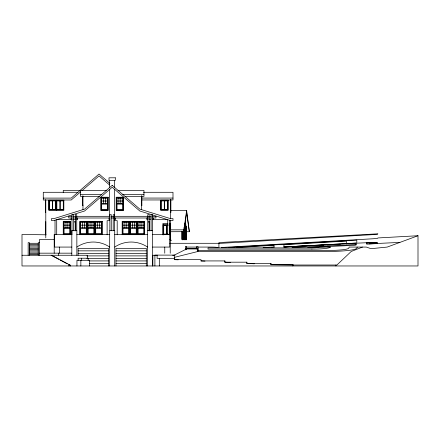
<?xml version="1.0" encoding="UTF-8"?>
<svg xmlns="http://www.w3.org/2000/svg" width="440" height="440" viewBox="0 0 440 440"><rect width="100%" height="100%" fill="white"/><g stroke="black" fill="none" stroke-linecap="round" stroke-linejoin="round"><path stroke-width="0.66" d="M197.945 247.891L197.929 251.482L174.306 257.384M274.032 247.368L274.06 245.316L236.615 247.517M346.302 243.947L346.33 241.065L283.959 244.734L283.932 246.901L307.236 245.795M356.125 244.354L356.048 245.08L354.36 245.306L307.764 247.517M356.125 243.095L283.921 246.983L356.125 243.095L356.125 244.475L292.094 247.511M366.883 244.09L366.894 242.698L377.24 242.71L377.24 243.474L376.855 243.617L366.883 244.09L366.883 242.71L356.796 243.177L356.824 240.136L228.52 247.517M170.203 210.551L186.626 210.551L183.915 229.84L170.17 229.84M183.915 231.732L186.626 212.438L189.338 231.732L186.599 231.732M357.198 247.071L356.945 248.028A31.312 3.751 0 0 1 356.158 248.754L355.779 248.93A31.196 3.735 0 0 1 351.192 250.074L350.13 250.234A32.098 3.845 0 0 1 329.698 251.477L197.929 251.482L197.929 246.444L196.669 246.444L196.669 248.963M80.498 191.966L71.225 199.991L43.274 199.991L43.274 192.291L77.941 192.291M81.956 190.702L99.038 175.918L109.599 185.004M173.998 255.261L186.593 248.963L186.593 246.444L185.334 246.444L185.334 249.832M362.466 247.071L351.192 251.482L336.892 265.023L292.837 265.023M46.046 234.801L22 234.487L22 265.964L418 265.964L418 235.736L387.211 247.071L374.594 248.331L369.93 248.331L366.35 247.071L349.14 247.071L348.827 248.133A23.089 2.767 0 0 1 345.268 249.398L344.173 249.574A24.03 2.877 0 0 1 326.365 250.52L197.934 250.509M366.883 242.831L377.24 242.71M221.304 247.489L373.368 238.744L377.603 238.354L377.867 237.952L418 235.736M263.137 247.5L274.027 246.983M271.298 247.5L272.663 247.434M308.605 245.729L315.458 245.405M317.515 245.311L323.686 245.02M327.113 244.855L331.227 244.662M336.023 244.431L340.137 244.239M368.825 243.876L399.9 242.402M218.917 243.441L373.368 234.614L377.603 234.218L377.867 233.822L218.917 242.583L218.917 247.704M80.124 190.399L63.25 190.399L63.25 192.445M106.343 190.399L80.449 190.399L80.449 196.372L99.396 196.372M118.069 190.399L143.963 190.399L143.963 196.372L125.015 196.372M143.545 192.291L172.992 192.291L172.992 199.958L141.499 199.958M80.449 194.486L101.591 194.486M122.815 194.486L143.963 194.486M43.274 198.105L71.225 198.105L99.038 174.026L109.907 183.376M141.405 198.066L172.992 198.066M101.673 201.02L107.36 201.02M117.024 201.02L122.711 201.02M82.555 205.046L82.968 205.046M141.444 205.161L141.851 205.161M82.968 205.392L82.555 205.392L82.555 196.064M141.444 205.502L141.851 205.502L141.851 195.767M170.472 211.888L170.88 211.888M45.793 212.399L45.386 212.399L45.386 199.865M170.472 212.399L170.88 212.399L170.88 199.507M72.171 216.315L68.739 216.315L68.739 217.993L72.171 217.993M73.546 216.315L109.939 216.315M111.314 216.315L151.14 216.315M152.515 216.315L155.947 216.315L155.947 217.993L152.482 217.993M73.546 217.993L109.939 217.993M111.314 217.993L151.14 217.993M72.226 219.676L56.705 219.676L56.705 234.482M73.574 219.676L75.597 219.676M76.753 219.676L77.594 219.676L77.594 217.993M109.857 219.676L109.021 219.676L109.021 217.993M114.62 219.676L115.456 219.676L115.456 217.993M147.725 219.676L146.883 219.676L146.883 217.993M148.808 219.676L150.832 219.676M152.185 219.676L167.706 219.676L167.706 234.729M75.597 221.359L74.767 221.337L74.767 222.162L75.18 222.162M148.808 221.359L149.644 221.337L149.644 222.162L149.232 222.162M45.793 221.568L45.793 234.9M75.191 221.705L75.597 221.705M148.808 221.705L149.221 221.705M75.18 222.574L75.597 222.574M148.808 222.574L149.232 222.574M167.722 223.493L162.916 223.493L162.916 234.845M169.097 223.493L170.472 223.493M167.788 224.757L163.18 224.757L163.18 234.834M169.01 224.757L170.379 224.757L170.379 234.834L170.308 224.757M170.346 224.868L170.346 234.944M64.081 225.154L69.767 225.154M80.603 225.154L86.29 225.154M88.16 225.154L93.847 225.154M95.717 225.154L101.404 225.154M123.002 225.154L128.689 225.154M130.559 225.154L136.246 225.154M138.116 225.154L143.803 225.154M163.515 225.176L168.146 225.176M168.014 225.44L166.837 225.44L166.837 234.091L168.014 234.091M184.751 226.666L186.395 226.666L186.395 239.806M186.34 226.903L184.811 226.903L184.811 232.1L186.34 232.1M184.844 227.051L185.9 227.051M170.583 231.732L184.663 231.682L184.663 223.625M183.573 231.93L185.103 231.93L185.103 223.382M182.364 231.952L183.425 231.952M184.844 231.952L185.9 231.952M182.331 232.1L183.86 232.1M186.395 232.37L182.276 232.37L182.276 239.806M186.34 232.903L182.331 232.903L182.364 239.729M182.364 233.239L183.425 233.239M183.607 233.239L184.663 233.239L184.663 239.729M184.844 233.239L185.9 233.239M168.107 234.355L163.515 234.355L163.587 225.176M71.819 234.482L54.192 234.482L54.192 253.165M76.857 234.482L109.687 234.482M114.725 234.482L147.548 234.482M152.587 234.482L170.22 234.482L170.22 253.264M54.61 239.514L39.496 239.514L39.496 255.261M39.496 242.666L38.236 242.666L38.236 255.261M29.42 243.293L38.236 243.293M169.802 243.293L218.917 243.293M29.42 244.552L38.236 244.552M29.42 245.812L38.236 245.812M29.42 247.071L38.236 247.071M71.819 247.071L54.61 247.071L54.61 234.482M152.587 247.071L169.802 247.071L169.802 234.482M186.593 247.071L196.669 247.071M197.929 247.071L211.36 247.071A7.601 0.82 0 0 1 217.905 247.484M29.42 248.331L38.236 248.331M186.593 248.331L196.669 248.331M185.334 248.963L197.929 248.963M311.916 249.112L208.016 249.106L208.021 247.891L311.922 247.896A9.565 1.144 0 0 0 319.764 247.143L330.49 247.071L330.215 247.341A17.947 2.151 0 0 1 311.916 249.117M29.42 249.59L38.236 249.59M185.334 249.59L186.593 249.59M29.42 250.85L38.236 250.85M78.117 250.85L108.427 250.85M115.984 250.85L146.289 250.85M29.42 252.109L38.236 252.109M39.496 253.165L71.819 253.165M29.42 253.369L38.236 253.369M78.117 253.369L108.427 253.369M115.984 253.369L146.289 253.369M29.42 254.628L38.236 254.628M22 255.261L87.324 255.261L87.324 258.406M152.587 255.261L156.937 255.261M172.634 255.261L175.027 255.261M86.873 255.888L108.427 255.888M115.984 255.888L146.289 255.888M86.873 258.406L108.427 258.406M115.984 258.406L146.289 258.406M174.306 258.406L157.113 258.406L157.113 255.107M154.902 265.964L154.902 255.107L174.306 255.107L174.306 259.666L201.009 259.666L201.009 260.926L205.007 261.096M89.568 260.926L108.427 260.926M115.984 260.926L146.289 260.926M201.009 260.926L224.939 260.926L224.939 262.185L230.45 262.466M89.568 263.445L108.427 263.445M115.984 263.445L146.289 263.445M68.865 265.964L68.865 264.704L70.51 265.337L70.51 265.964M174.306 259.666L178.206 259.815M254.326 263.786L246.934 263.445L246.934 262.185L224.791 262.185L224.791 260.926M169.802 239.514L171.545 240.389M51.59 255.261L70.51 265.337M51.128 255.261L58.817 259.353M60 259.98L67.094 263.758M186.626 210.551L189.338 231.732M185.273 220.578L186.604 230.071L186.604 239.58M376.855 242.831L376.855 243.617M335.902 265.023L335.902 265.964M292.837 264.704L292.837 265.964M270.793 263.445L270.793 264.704L293.117 264.704L293.117 265.023L271.062 264.704L271.062 263.445L246.758 263.445L246.758 262.185M185.994 226.666L185.994 239.806M185.933 226.903L185.933 232.1M185.933 232.903L185.9 239.729M185.356 227.051L185.389 231.952M185.356 233.239L185.389 239.729M185.157 222.992L185.157 239.806M185.103 232.903L185.103 239.404M184.811 232.903L184.844 239.729M184.696 224.037L184.751 239.806M184.151 226.985L184.151 231.682M184.151 233.239L184.151 239.729M184.118 229.669L184.118 231.682M184.118 233.239L184.118 239.729M183.975 229.955L183.975 231.93M183.975 232.903L183.975 239.404M183.92 229.691L183.92 239.806M183.513 232.37L183.513 233.723M183.458 232.903L183.425 239.729M182.881 233.239L182.908 239.729M182.683 232.37L182.683 239.806M181.649 231.413L181.649 239.454M170.472 199.215L170.472 218.774M170.472 220.121L170.472 239.882M169.785 225.44L169.785 234.091M169.384 220.198L169.384 234.85M164.764 247.071L164.764 253.215M163.251 224.757L163.251 234.834M159.319 258.406L159.319 265.964M153.323 217.993L153.323 219.676M152.845 255.261L152.845 265.964M152.587 265.964L152.587 230.703L147.548 230.703L147.548 265.964M152.482 230.703L152.482 214.638L151.08 214.638L151.08 230.703M149.221 221.359L149.221 230.934M149.127 230.703L149.127 214.638L147.725 214.638L147.725 230.703M146.289 265.964L146.289 248.331L115.984 248.331L115.984 265.964M141.906 222.393L141.906 227.909M141.444 195.872L141.444 209.622M140.008 222.393L140.008 227.909M134.349 222.393L134.349 227.909M132.451 222.393L132.451 227.909M126.792 222.393L126.792 227.909M124.9 222.393L124.9 227.909M120.813 198.264L120.813 203.775M118.916 198.264L118.916 203.775M117.194 234.795L117.194 220.627L114.675 220.627L114.675 219.269M114.675 180.323L114.675 187.479M114.675 189.371L114.675 216.546M114.725 265.964L114.725 230.703L109.687 230.703L109.687 265.964M114.62 230.703L114.62 214.638L113.218 214.638L113.218 230.703M111.26 230.703L111.26 214.638L109.857 214.638L109.857 230.703M109.637 180.323L109.637 187.561M109.637 189.453L109.637 216.596M109.637 219.307L109.637 220.666L107.118 220.666L107.118 234.806M108.427 265.964L108.427 248.331L78.117 248.331L78.117 255.261M105.468 198.264L105.468 203.775M103.571 198.264L103.571 203.775M99.506 222.393L99.506 227.909M97.609 222.393L97.609 227.909M91.949 222.393L91.949 227.909M90.057 222.393L90.057 227.909M89.617 265.964L89.617 260.298L76.951 260.298L76.951 265.964M88.165 260.298L88.165 258.231L78.133 258.231L78.133 260.298M84.392 222.393L84.392 227.909M82.968 195.872L82.968 209.622M82.5 222.393L82.5 227.909M81.604 258.231L81.604 260.298M80.856 260.298L80.856 265.964M76.857 255.261L76.857 230.703L71.819 230.703L71.819 255.261M76.753 230.703L76.753 214.638L75.35 214.638L75.35 230.703M75.191 221.359L75.191 230.934M73.397 230.703L73.397 214.638L71.995 214.638L71.995 230.703M71.901 230.703L71.901 234.768M71.154 217.993L71.154 219.676M70.048 265.337L70.048 265.964M67.876 222.393L67.876 227.909M65.978 222.393L65.978 227.909M59.648 247.071L59.648 253.165M58.388 253.165L58.388 255.261M56.287 200.228L56.287 210.304M55.022 220.198L55.022 234.482M45.793 199.898L45.793 237.908M29.42 255.261L29.42 242.666L28.16 242.666L28.16 255.261M114.725 247.071A29.26 29.26 0 0 1 147.548 247.071M76.857 247.071A29.26 29.26 0 0 1 109.687 247.071M112.206 185.356L84.585 209.115L53.938 218.647L51.419 218.647L51.419 220.534L53.938 220.534L84.585 211.007L112.206 187.242L139.821 211.007L170.472 220.534L172.992 220.534L172.992 218.647L170.472 218.647L139.821 209.115L112.206 185.356M115.308 177.804L109.01 177.804L109.01 180.323L115.308 180.323L115.308 177.804M108.191 197.23L100.843 197.23L100.843 210.556L108.191 210.556L108.191 197.23M123.541 197.23L116.193 197.23L116.193 210.556L123.541 210.556L123.541 197.23M107.839 197.571L101.2 197.571L101.2 210.095L107.839 210.095L107.839 197.571M123.184 197.571L116.551 197.571L116.551 210.095L123.184 210.095L123.184 197.571M107.36 198.264L101.673 198.264L101.673 203.775L107.36 203.775L107.36 198.264M122.711 198.264L117.024 198.264L117.024 203.775L122.711 203.775L122.711 198.264M63.839 200.228L48.73 200.228L48.73 210.304L63.839 210.304L63.839 200.228M168.173 200.228L160.617 200.228L160.617 210.304L168.173 210.304L168.173 200.228M55.93 200.646L49.082 200.646L49.082 209.831L55.93 209.831L55.93 200.646M63.487 200.646L56.639 200.646L56.639 209.831L63.487 209.831L63.487 200.646M167.822 200.646L160.974 200.646L160.974 209.831L167.822 209.831L167.822 200.646M52.41 200.91L49.28 200.91L49.28 209.566L52.41 209.566L52.41 200.91M55.732 200.91L52.602 200.91L52.602 209.566L55.732 209.566L55.732 200.91M59.967 200.91L56.837 200.91L56.837 209.566L59.967 209.566L59.967 200.91M63.288 200.91L60.159 200.91L60.159 209.566L63.288 209.566L63.288 200.91M164.296 200.91L161.172 200.91L161.172 209.566L164.296 209.566L164.296 200.91M167.624 200.91L164.494 200.91L164.494 209.566L167.624 209.566L167.624 200.91M107.36 204.006L101.673 204.006L101.673 209.523L107.36 209.523L107.36 204.006M122.711 204.006L117.024 204.006L117.024 209.523L122.711 209.523L122.711 204.006M70.598 221.359L63.25 221.359L63.25 234.691L70.598 234.691L70.598 221.359M87.12 221.359L79.772 221.359L79.772 234.691L87.12 234.691L87.12 221.359M94.677 221.359L87.329 221.359L87.329 234.691L94.677 234.691L94.677 221.359M102.234 221.359L94.886 221.359L94.886 234.691L102.234 234.691L102.234 221.359M129.52 221.359L122.172 221.359L122.172 234.691L129.52 234.691L129.52 221.359M137.077 221.359L129.729 221.359L129.729 234.691L137.077 234.691L137.077 221.359M144.634 221.359L137.286 221.359L137.286 234.691L144.634 234.691L144.634 221.359M70.246 221.705L63.608 221.705L63.608 234.229L70.246 234.229L70.246 221.705M86.763 221.705L80.13 221.705L80.13 234.229L86.763 234.229L86.763 221.705M94.32 221.705L87.687 221.705L87.687 234.229L94.32 234.229L94.32 221.705M101.877 221.705L95.243 221.705L95.243 234.229L101.877 234.229L101.877 221.705M129.162 221.705L122.529 221.705L122.529 234.229L129.162 234.229L129.162 221.705M136.719 221.705L130.086 221.705L130.086 234.229L136.719 234.229L136.719 221.705M144.276 221.705L137.638 221.705L137.638 234.229L144.276 234.229L144.276 221.705M69.767 222.393L64.081 222.393L64.081 227.909L69.767 227.909L69.767 222.393M86.29 222.393L80.603 222.393L80.603 227.909L86.29 227.909L86.29 222.393M93.847 222.393L88.16 222.393L88.16 227.909L93.847 227.909L93.847 222.393M101.404 222.393L95.717 222.393L95.717 227.909L101.404 227.909L101.404 222.393M128.689 222.393L123.002 222.393L123.002 227.909L128.689 227.909L128.689 222.393M136.246 222.393L130.559 222.393L130.559 227.909L136.246 227.909L136.246 222.393M143.803 222.393L138.116 222.393L138.116 227.909L143.803 227.909L143.803 222.393M170.044 225.176L169.972 234.355L170.044 225.176M166.65 225.44L163.702 225.44L163.702 234.091L166.65 234.091L166.65 225.44M69.767 228.14L64.081 228.14L64.081 233.657L69.767 233.657L69.767 228.14M86.29 228.14L80.603 228.14L80.603 233.657L86.29 233.657L86.29 228.14M93.847 228.14L88.16 228.14L88.16 233.657L93.847 233.657L93.847 228.14M101.404 228.14L95.717 228.14L95.717 233.657L101.404 233.657L101.404 228.14M128.689 228.14L123.002 228.14L123.002 233.657L128.689 233.657L128.689 228.14M136.246 228.14L130.559 228.14L130.559 233.657L136.246 233.657L136.246 228.14M143.803 228.14L138.116 228.14L138.116 233.657L143.803 233.657L143.803 228.14"/></g></svg>
